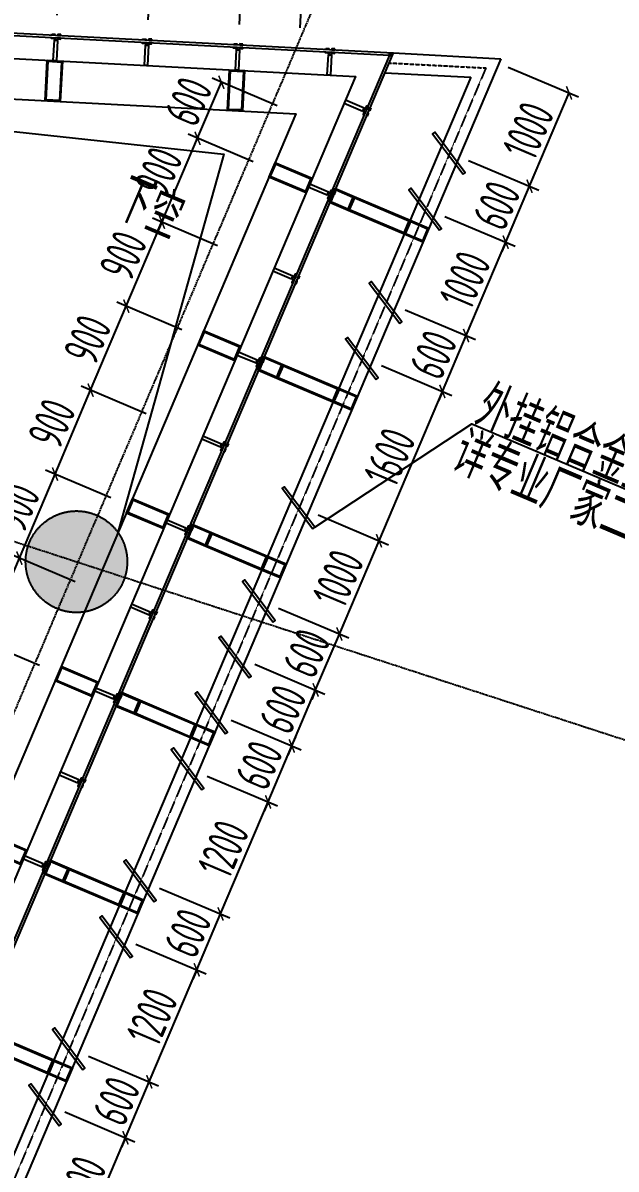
# Model space of a CAD drawing. Extents: x -3523 to 12007717, y -6694179 to 21431.
# Drawn here: x 11984090 to 11989942, y -6402571 to -6391261 of the extents above; entities that cross this region are included whole.
import ezdxf
from ezdxf.enums import TextEntityAlignment as Align
from ezdxf.xclip import XClip

# ---------------------------------------------------------------- set-up
doc = ezdxf.new("R2010")
doc.units = 0
doc.header["$LTSCALE"] = 10
doc.header["$MEASUREMENT"] = 0
doc.header["$XCLIPFRAME"] = 0
doc.linetypes.add('A3-RG-axis-100$0$CENTER', pattern=[2, 1.25, -0.25, 0.25, -0.25])
doc.linetypes.add('A3-RI-4F$0$DASH', pattern=[0.35, 0.25, -0.1])
for name, color, linetype in [('A3-RB-4F-100$0$A-DIMS-100', 1, 'Continuous'), ('A3-RG-axis-100$0$A-GRID', 1, 'A3-RG-axis-100$0$CENTER'), ('A3-RI-4F$0$$1$A-STRS-HRAL', 80, 'Continuous'), ('A3-RI-4F$0$A-DETAILS', 11, 'Continuous'), ('A3-RI-4F$0$A-FACD-ALUM', 30, 'Continuous'), ('A3-RI-4F$0$A-GLAZ', 140, 'Continuous'), ('A3-RI-4F$0$A-SYMB-VOID', 35, 'Continuous'), ('A3-RS-1F$0$A-HATH-GRAY', 8, 'Continuous'), ('A3-RS-1F$0$A-WALL', 7, 'Continuous'), ('A3-SYMB-4F-100$0$A-SYMB', 4, 'Continuous'), ('A3-SYMB-4F-100$0$A-SYMB-AREA', 4, 'Continuous'), ('A3-SYMB-4F-100$0$A-SYMB-NAME', 4, 'Continuous'), ('A3-SYMB-4F-100$0$A-SYMB-NAME-E', 4, 'Continuous')]:
    doc.layers.add(name, color=color, linetype=linetype)
doc.styles.add('A3-RB-4F-100$0$XD2008', font='xd-hzs.shx', dxfattribs={"width": 0.7, "bigfont": 'xd-hztxt.shx'})
doc.styles.add('A3-SYMB-4F-100$0$ECADI', font='hzs.shx', dxfattribs={"width": 0.7, "bigfont": 'hztxt.shx'})
doc.dimstyles.new('A3-RB-4F-100$0$XD100$0', dxfattribs={"dimscale": 100, "dimtxt": 3.5, "dimasz": 1, "dimexe": 1, "dimexo": 2, "dimgap": 0.5, "dimtad": 1, "dimdec": 0, "dimdsep": 46, "dimtxsty": 'A3-RB-4F-100$0$XD2008', "dimblk1": 'A3-RB-4F-100$0$_ARCHTICK', "dimblk2": 'A3-RB-4F-100$0$_ARCHTICK', "dimsah": 1, "dimcen": 2.5, "dimclrt": 4, "dimaunit": 1, "dimadec": 0, "dimazin": 0, "dimtfac": 1, "dimtdec": 0, "dimtix": 1, "dimtmove": 0, "dimatfit": 3, "dimfxl": 0, "dimtolj": 1, "dimtzin": 0, "dimarcsym": 0})

# ---------------------------------------------------------------- blocks, each defined once
blk = doc.blocks.new('A3-RI-4F')
at = {"layer": 'A3-RI-4F$0$A-GLAZ'}
blk.add_hatch(color=256, dxfattribs=at).paths.add_polyline_path([(11987742, -6391558), (11987706, -6391556), (11987705, -6391581), (11987728, -6391591)])
at = {"layer": 'A3-RI-4F$0$$1$A-STRS-HRAL'}
blk.add_lwpolyline([(11978237, -6391711), (11986781, -6392158), (11972568, -6425641)], dxfattribs=at)
at = {"layer": 'A3-RI-4F$0$A-DETAILS'}
for p, q in [((11984408, -6391433), (11984394, -6391418)), ((11984416, -6391434), (11984401, -6391418)), ((11984416, -6391434), (11984431, -6391419)), ((11984423, -6391434), (11984438, -6391420)), ((11985307, -6391480), (11985293, -6391465)), ((11985314, -6391481), (11985300, -6391465)), ((11985314, -6391481), (11985330, -6391467)), ((11985321, -6391481), (11985337, -6391467)), ((11986206, -6391528), (11986192, -6391512)), ((11986213, -6391528), (11986199, -6391512)), ((11986213, -6391528), (11986229, -6391514)), ((11986220, -6391528), (11986236, -6391514)), ((11987112, -6391575), (11987097, -6391559)), ((11987119, -6391575), (11987104, -6391560)), ((11987119, -6391575), (11987134, -6391561)), ((11987126, -6391576), (11987141, -6391562)), ((11987448, -6392123), (11987456, -6392143)), ((11987450, -6392117), (11987470, -6392109)), ((11987450, -6392117), (11987458, -6392136)), ((11987453, -6392110), (11987473, -6392102)), ((11987096, -6392952), (11987104, -6392971)), ((11987099, -6392945), (11987118, -6392937)), ((11987099, -6392945), (11987107, -6392965)), ((11987101, -6392939), (11987121, -6392931)), ((11986747, -6393774), (11986767, -6393766)), ((11986750, -6393767), (11986769, -6393759)), ((11986744, -6393780), (11986752, -6393800)), ((11986747, -6393774), (11986755, -6393793)), ((11986393, -6394609), (11986401, -6394628)), ((11986395, -6394602), (11986415, -6394594)), ((11986395, -6394602), (11986403, -6394622)), ((11986398, -6394596), (11986418, -6394588)), ((11986041, -6395437), (11986049, -6395457)), ((11986044, -6395431), (11986063, -6395423)), ((11986044, -6395431), (11986052, -6395450)), ((11986046, -6395424), (11986066, -6395416)), ((11985692, -6396259), (11985712, -6396251)), ((11985695, -6396253), (11985714, -6396245)), ((11985689, -6396266), (11985697, -6396285)), ((11985692, -6396259), (11985700, -6396279)), ((11985338, -6397094), (11985346, -6397114)), ((11985340, -6397087), (11985360, -6397080)), ((11985340, -6397087), (11985348, -6397107)), ((11985343, -6397081), (11985363, -6397073)), ((11984986, -6397922), (11984994, -6397942)), ((11984989, -6397916), (11985008, -6397908)), ((11984989, -6397916), (11984997, -6397936)), ((11984991, -6397909), (11985011, -6397901)), ((11984637, -6398744), (11984657, -6398736)), ((11984637, -6398744), (11984645, -6398764)), ((11984640, -6398738), (11984660, -6398730)), ((11984634, -6398751), (11984642, -6398771)), ((11984283, -6399579), (11984291, -6399599)), ((11984285, -6399573), (11984305, -6399565)), ((11984285, -6399573), (11984293, -6399593)), ((11984288, -6399566), (11984308, -6399558))]:
    blk.add_line(p, q, dxfattribs=at)
blk.add_lwpolyline([(11978189, -6391860), (11978365, -6391317), (11987372, -6391789), (11973315, -6424906)], dxfattribs=at)
for points in [[(11984374, -6391371), (11984404, -6391373), (11984403, -6391383), (11984373, -6391381)], [(11984464, -6391376), (11984434, -6391375), (11984433, -6391385), (11984463, -6391386)], [(11984372, -6391406), (11984402, -6391408), (11984401, -6391418), (11984371, -6391416)], [(11984401, -6391433), (11984430, -6391434), (11984420, -6391634), (11984390, -6391633)], [(11984462, -6391411), (11984432, -6391410), (11984431, -6391419), (11984461, -6391421)], [(11985271, -6391453), (11985301, -6391455), (11985300, -6391465), (11985270, -6391463)], [(11985272, -6391419), (11985302, -6391420), (11985302, -6391430), (11985272, -6391429)], [(11985299, -6391480), (11985329, -6391482), (11985319, -6391681), (11985289, -6391680)], [(11985361, -6391458), (11985331, -6391457), (11985330, -6391467), (11985360, -6391468)], [(11985362, -6391423), (11985332, -6391422), (11985332, -6391432), (11985362, -6391433)], [(11986169, -6391501), (11986199, -6391502), (11986199, -6391512), (11986169, -6391511)], [(11986171, -6391466), (11986201, -6391467), (11986201, -6391477), (11986171, -6391476)], [(11986259, -6391505), (11986229, -6391504), (11986229, -6391514), (11986259, -6391515)], [(11986261, -6391470), (11986231, -6391469), (11986231, -6391479), (11986261, -6391480)], [(11986198, -6391527), (11986228, -6391529), (11986218, -6391728), (11986188, -6391727)], [(11987075, -6391548), (11987105, -6391550), (11987104, -6391560), (11987074, -6391558)], [(11987077, -6391513), (11987107, -6391515), (11987106, -6391525), (11987076, -6391523)], [(11987104, -6391575), (11987134, -6391576), (11987123, -6391776), (11987093, -6391774)], [(11987165, -6391553), (11987135, -6391551), (11987134, -6391561), (11987164, -6391563)], [(11987167, -6391518), (11987137, -6391516), (11987136, -6391526), (11987166, -6391528)], [(11984330, -6391629), (11984480, -6391637), (11984459, -6392037), (11984309, -6392029)], [(11984340, -6391640), (11984469, -6391647), (11984450, -6392026), (11984320, -6392019)], [(11986128, -6391724), (11986277, -6391732), (11986257, -6392131), (11986107, -6392123)], [(11986137, -6391734), (11986267, -6391741), (11986247, -6392120), (11986117, -6392114)], [(11987444, -6392131), (11987456, -6392103), (11987272, -6392025), (11987260, -6392052)], [(11987456, -6392168), (11987467, -6392140), (11987458, -6392136), (11987447, -6392164)], [(11987491, -6392085), (11987479, -6392113), (11987470, -6392109), (11987482, -6392081)], [(11987488, -6392182), (11987500, -6392154), (11987491, -6392150), (11987479, -6392178)], [(11987523, -6392099), (11987511, -6392126), (11987502, -6392122), (11987514, -6392095)], [(11986885, -6392936), (11986944, -6392798), (11986576, -6392642), (11986517, -6392780)], [(11986880, -6392923), (11986931, -6392803), (11986581, -6392655), (11986530, -6392775)], [(11987093, -6392959), (11987105, -6392931), (11986920, -6392853), (11986909, -6392881)], [(11987104, -6392996), (11987116, -6392969), (11987107, -6392965), (11987095, -6392992)], [(11987358, -6392974), (11987299, -6393112), (11987115, -6393034), (11987174, -6392896)], [(11987139, -6392914), (11987128, -6392941), (11987118, -6392937), (11987130, -6392910)], [(11987345, -6392979), (11987294, -6393099), (11987129, -6393028), (11987179, -6392909)], [(11987171, -6392927), (11987160, -6392955), (11987151, -6392951), (11987162, -6392923)], [(11987910, -6393208), (11987852, -6393346), (11987299, -6393112), (11987358, -6392974)], [(11987136, -6393010), (11987148, -6392982), (11987139, -6392979), (11987127, -6393006)], [(11987897, -6393214), (11987847, -6393333), (11987313, -6393107), (11987363, -6392987)], [(11988095, -6393286), (11988036, -6393425), (11987852, -6393346), (11987910, -6393208)], [(11988081, -6393292), (11988031, -6393411), (11987865, -6393341), (11987916, -6393221)], [(11986741, -6393787), (11986753, -6393760), (11986569, -6393682), (11986557, -6393709)], [(11986788, -6393742), (11986776, -6393770), (11986767, -6393766), (11986778, -6393738)], [(11986820, -6393756), (11986808, -6393783), (11986799, -6393779), (11986811, -6393752)], [(11986752, -6393825), (11986764, -6393797), (11986755, -6393793), (11986743, -6393821)], [(11986785, -6393839), (11986796, -6393811), (11986787, -6393807), (11986775, -6393835)], [(11986182, -6394593), (11986241, -6394455), (11985872, -6394299), (11985814, -6394437)], [(11986177, -6394580), (11986227, -6394460), (11985878, -6394312), (11985827, -6394431)], [(11986390, -6394616), (11986401, -6394588), (11986217, -6394510), (11986205, -6394538)], [(11986655, -6394631), (11986596, -6394769), (11986412, -6394691), (11986471, -6394553)], [(11986401, -6394653), (11986413, -6394626), (11986403, -6394622), (11986392, -6394649)], [(11986436, -6394570), (11986424, -6394598), (11986415, -6394594), (11986427, -6394567)], [(11986433, -6394667), (11986445, -6394639), (11986436, -6394635), (11986424, -6394663)], [(11986642, -6394636), (11986591, -6394756), (11986425, -6394685), (11986476, -6394566)], [(11986468, -6394584), (11986456, -6394612), (11986447, -6394608), (11986459, -6394580)], [(11987207, -6394865), (11987148, -6395003), (11986596, -6394769), (11986655, -6394631)], [(11987194, -6394871), (11987143, -6394990), (11986609, -6394764), (11986660, -6394644)], [(11987391, -6394943), (11987333, -6395081), (11987148, -6395003), (11987207, -6394865)], [(11987378, -6394949), (11987327, -6395068), (11987162, -6394998), (11987212, -6394878)], [(11986038, -6395444), (11986050, -6395417), (11985865, -6395339), (11985854, -6395366)], [(11986049, -6395482), (11986061, -6395454), (11986052, -6395450), (11986040, -6395478)], [(11986084, -6395399), (11986073, -6395427), (11986063, -6395423), (11986075, -6395395)], [(11986081, -6395495), (11986093, -6395468), (11986084, -6395464), (11986072, -6395492)], [(11986117, -6395413), (11986105, -6395440), (11986096, -6395436), (11986107, -6395409)], [(11985479, -6396250), (11985537, -6396112), (11985169, -6395956), (11985110, -6396094)], [(11985473, -6396237), (11985524, -6396117), (11985174, -6395969), (11985124, -6396088)], [(11985686, -6396273), (11985698, -6396245), (11985514, -6396167), (11985502, -6396195)], [(11985951, -6396288), (11985893, -6396426), (11985709, -6396348), (11985767, -6396210)], [(11985733, -6396227), (11985721, -6396255), (11985712, -6396251), (11985723, -6396223)], [(11985938, -6396293), (11985888, -6396413), (11985722, -6396342), (11985773, -6396223)], [(11985765, -6396241), (11985753, -6396269), (11985744, -6396265), (11985756, -6396237)], [(11985697, -6396310), (11985709, -6396283), (11985700, -6396279), (11985688, -6396306)], [(11985730, -6396324), (11985741, -6396296), (11985732, -6396292), (11985720, -6396320)], [(11986504, -6396522), (11986445, -6396660), (11985893, -6396426), (11985951, -6396288)], [(11986491, -6396527), (11986440, -6396647), (11985906, -6396420), (11985957, -6396301)], [(11986688, -6396600), (11986629, -6396738), (11986445, -6396660), (11986504, -6396522)], [(11986675, -6396606), (11986624, -6396725), (11986458, -6396655), (11986509, -6396535)], [(11985335, -6397101), (11985346, -6397074), (11985162, -6396996), (11985150, -6397023)], [(11985346, -6397139), (11985358, -6397111), (11985348, -6397107), (11985337, -6397135)], [(11985381, -6397056), (11985369, -6397083), (11985360, -6397080), (11985372, -6397052)], [(11985378, -6397152), (11985390, -6397125), (11985381, -6397121), (11985369, -6397148)], [(11985413, -6397070), (11985401, -6397097), (11985392, -6397093), (11985404, -6397066)], [(11984775, -6397907), (11984834, -6397769), (11984466, -6397612), (11984407, -6397751)], [(11984770, -6397894), (11984821, -6397774), (11984471, -6397626), (11984420, -6397745)], [(11984983, -6397930), (11984995, -6397902), (11984810, -6397824), (11984799, -6397852)], [(11984994, -6397967), (11985006, -6397940), (11984997, -6397936), (11984985, -6397963)], [(11985248, -6397945), (11985190, -6398083), (11985005, -6398005), (11985064, -6397866)], [(11985029, -6397884), (11985018, -6397912), (11985008, -6397908), (11985020, -6397880)], [(11985026, -6397981), (11985038, -6397953), (11985029, -6397949), (11985017, -6397977)], [(11985235, -6397950), (11985184, -6398070), (11985019, -6397999), (11985069, -6397880)], [(11985062, -6397898), (11985050, -6397926), (11985041, -6397922), (11985052, -6397894)], [(11985800, -6398179), (11985742, -6398317), (11985190, -6398083), (11985248, -6397945)], [(11985787, -6398184), (11985737, -6398304), (11985203, -6398077), (11985253, -6397958)], [(11985985, -6398257), (11985926, -6398395), (11985742, -6398317), (11985800, -6398179)], [(11985971, -6398262), (11985921, -6398382), (11985755, -6398312), (11985806, -6398192)], [(11984631, -6398758), (11984643, -6398731), (11984459, -6398652), (11984447, -6398680)], [(11984678, -6398713), (11984666, -6398740), (11984657, -6398736), (11984668, -6398709)], [(11984710, -6398726), (11984698, -6398754), (11984689, -6398750), (11984701, -6398723)], [(11984643, -6398796), (11984654, -6398768), (11984645, -6398764), (11984633, -6398792)], [(11984675, -6398809), (11984686, -6398782), (11984677, -6398778), (11984666, -6398805)], [(11984072, -6399564), (11984131, -6399426), (11983762, -6399269), (11983704, -6399407)], [(11984067, -6399551), (11984118, -6399431), (11983768, -6399282), (11983717, -6399402)], [(11984280, -6399587), (11984291, -6399559), (11984107, -6399481), (11984095, -6399509)], [(11984545, -6399601), (11984486, -6399740), (11984302, -6399661), (11984361, -6399523)], [(11984326, -6399541), (11984314, -6399569), (11984305, -6399565), (11984317, -6399537)], [(11984532, -6399607), (11984481, -6399726), (11984315, -6399656), (11984366, -6399536)], [(11984291, -6399624), (11984303, -6399596), (11984293, -6399593), (11984282, -6399620)], [(11984323, -6399638), (11984335, -6399610), (11984326, -6399606), (11984314, -6399634)], [(11984358, -6399555), (11984347, -6399582), (11984337, -6399579), (11984349, -6399551)], [(11985097, -6399836), (11985039, -6399974), (11984486, -6399740), (11984545, -6399601)], [(11985084, -6399841), (11985033, -6399961), (11984499, -6399734), (11984550, -6399615)], [(11985281, -6399914), (11985223, -6400052), (11985039, -6399974), (11985097, -6399836)], [(11985268, -6399919), (11985217, -6400039), (11985052, -6399969), (11985102, -6399849)], [(11984394, -6401493), (11984335, -6401631), (11983783, -6401396), (11983842, -6401258)], [(11984381, -6401498), (11984330, -6401618), (11983796, -6401391), (11983847, -6401272)], [(11984578, -6401571), (11984519, -6401709), (11984335, -6401631), (11984394, -6401493)], [(11984565, -6401576), (11984514, -6401696), (11984348, -6401626), (11984399, -6401506)]]:
    blk.add_lwpolyline(points, close=True, dxfattribs=at)
at = {"layer": 'A3-RI-4F$0$A-FACD-ALUM'}
for points in [[(11988433, -6392754), (11988453, -6392739), (11988152, -6392340), (11988132, -6392355)], [(11988199, -6393307), (11988219, -6393292), (11987918, -6392892), (11987898, -6392907)], [(11987808, -6394227), (11987828, -6394212), (11987527, -6393813), (11987507, -6393828)], [(11987574, -6394780), (11987594, -6394764), (11987293, -6394365), (11987273, -6394380)], [(11986949, -6396252), (11986969, -6396237), (11986668, -6395838), (11986648, -6395853)], [(11986558, -6397173), (11986578, -6397158), (11986277, -6396758), (11986257, -6396773)], [(11986323, -6397725), (11986343, -6397710), (11986042, -6397311), (11986022, -6397326)], [(11986089, -6398277), (11986109, -6398262), (11985808, -6397863), (11985788, -6397878)], [(11985855, -6398830), (11985874, -6398815), (11985574, -6398415), (11985554, -6398430)], [(11985386, -6399934), (11985406, -6399919), (11985105, -6399520), (11985085, -6399535)], [(11985151, -6400487), (11985171, -6400472), (11984870, -6400072), (11984850, -6400087)], [(11984682, -6401591), (11984702, -6401576), (11984401, -6401177), (11984381, -6401192)], [(11984448, -6402144), (11984468, -6402128), (11984167, -6401729), (11984147, -6401744)]]:
    blk.add_lwpolyline(points, close=True, dxfattribs=at)
at = {"layer": 'A3-RI-4F$0$A-GLAZ'}
for p, q in [((11988805, -6391614), (11974465, -6425395)), ((11987705, -6391581), (11987706, -6391556)), ((11987705, -6391581), (11987728, -6391591)), ((11987742, -6391558), (11988805, -6391614)), ((11988509, -6391798), (11974281, -6425317)), ((11987659, -6391754), (11988509, -6391798))]:
    blk.add_line(p, q, dxfattribs=at)
for points in [[(11977975, -6391791), (11978205, -6391083), (11987705, -6391581), (11973522, -6424994)], [(11977951, -6391783), (11978187, -6391057), (11987742, -6391558), (11973545, -6425004)]]:
    blk.add_lwpolyline(points, dxfattribs=at)
at = {"layer": 'A3-RI-4F$0$A-GLAZ', "linetype": 'A3-RI-4F$0$DASH'}
blk.add_lwpolyline([(11987700, -6391656), (11988657, -6391706), (11974373, -6425356)], dxfattribs=at)
at = {"layer": 'A3-RI-4F$0$A-SYMB-VOID'}
blk.add_lwpolyline([(11978237, -6391711), (11986073, -6392555), (11985027, -6396290)], dxfattribs=at)
blk = doc.blocks.new('A3-RG-axis-100')
at = {"layer": 'A3-RG-axis-100$0$A-GRID'}
for p, q in [((11908702.6, -6371911.2), (12006585.7, -6403715.4)), ((11987492, -6389843.2), (11971114.4, -6428426.5))]:
    blk.add_line(p, q, dxfattribs=at)
blk = doc.blocks.new('A3-SYMB-4F-100$0$ECADI-TAG-ROOM')
at = {"layer": 'A3-SYMB-4F-100$0$A-SYMB-AREA', "style": 'A3-SYMB-4F-100$0$ECADI', "width": 0.7}
blk.add_attdef('340M2', text='', height=2.5, dxfattribs=at).set_placement((7.17, -1.75), align=Align.MIDDLE_LEFT)
at = {"layer": 'A3-SYMB-4F-100$0$A-SYMB-NAME', "style": 'A3-SYMB-4F-100$0$ECADI', "width": 0.7}
blk.add_attdef('CHINESENAME', (-5.13, 0.09), '', height=4.5, dxfattribs=at)
at = {"layer": 'A3-SYMB-4F-100$0$A-SYMB-NAME-E', "style": 'A3-SYMB-4F-100$0$ECADI', "width": 0.7}
for tag, p in [('ENGLISHHIGH', (-5.13, 8.04)), ('ENGLISHLOW', (-5.13, 4.84))]:
    blk.add_attdef(tag, p, '', height=2.5, dxfattribs=at)
blk = doc.blocks.new('A3-SYMB-4F-100')
at = {"layer": 'A3-SYMB-4F-100$0$A-SYMB'}
blk.add_lwpolyline([(11986969, -6396237), (11988520, -6395218), (11991705, -6396570)], dxfattribs=at)
ref = blk.add_blockref('A3-SYMB-4F-100$0$ECADI-TAG-ROOM', (11985437, -6393383), dxfattribs=dict(at, xscale=99.99999999989046, yscale=100.0000000001164, rotation=337))
ref.add_attrib('CHINESENAME', '下空', (11984968, -6393175), dxfattribs={"height": 450, "rotation": 337, "style": 'A3-SYMB-4F-100$0$ECADI', "width": 0.7})
ref = blk.add_blockref('A3-SYMB-4F-100$0$ECADI-TAG-ROOM', (11989718, -6395609), dxfattribs=dict(at, xscale=-99.99999999989045, yscale=100.0000000001164, rotation=337.0000000000113))
ref.add_attrib('CHINESENAME', '外挂铝合金竖向遮阳百叶', (11988520, -6395218), dxfattribs={"height": 450, "rotation": 337, "style": 'A3-SYMB-4F-100$0$ECADI', "width": 0.7})
ref = blk.add_blockref('A3-SYMB-4F-100$0$ECADI-TAG-ROOM', (11989488, -6396063), dxfattribs=dict(at, xscale=-99.99999999989045, yscale=100.0000000001164, rotation=337.0000000000113))
ref.add_attrib('CHINESENAME', '详专业厂家二次设计图纸', (11988289, -6395672), dxfattribs={"height": 450, "rotation": 337, "style": 'A3-SYMB-4F-100$0$ECADI', "width": 0.7})
blk = doc.blocks.new('A3-RB-4F-100$0$_ARCHTICK')
at = {"color": 0, "linetype": 'ByBlock', "const_width": 0.15}
blk.add_lwpolyline([(-0.5, -0.5), (0.5, 0.5)], dxfattribs=at)
blk = doc.blocks.new('*D2763')
at = {"layer": 'A3-RB-4F-100$0$A-DIMS-100', "color": 0, "lineweight": -2}
for p, q in [((11983530, -6391137), (11983570, -6390365)), ((11983565, -6390465), (11984464, -6390512)), ((11984429, -6391184), (11984469, -6390413))]:
    blk.add_line(p, q, dxfattribs=at)
at = {"layer": 'Defpoints', "color": 0}
for p in [(11984464, -6390512), (11983519, -6391337), (11984418, -6391384)]:
    blk.add_point(p, dxfattribs=at)
at = {"layer": 'A3-RB-4F-100$0$A-DIMS-100', "color": 0, "lineweight": -2, "xscale": 100, "yscale": 100, "zscale": 100}
for p, rotation in [((11983565, -6390465), 176.9999999997358), ((11984464, -6390512), 356.9999999997358)]:
    blk.add_blockref('A3-RB-4F-100$0$_ARCHTICK', p, dxfattribs=dict(at, rotation=rotation))
at = {"layer": 'A3-RB-4F-100$0$A-DIMS-100', "color": 4, "insert": (11984026, -6390264), "char_height": 350, "attachment_point": 5, "rotation": 357, "style": 'A3-RB-4F-100$0$XD2008'}
blk.add_mtext('\\A1;900', dxfattribs=at)
blk = doc.blocks.new('*D2764')
at = {"layer": 'A3-RB-4F-100$0$A-DIMS-100', "color": 0, "lineweight": -2}
for p, q in [((11984429, -6391184), (11984469, -6390413)), ((11985327, -6391231), (11985368, -6390460)), ((11984464, -6390512), (11985363, -6390560))]:
    blk.add_line(p, q, dxfattribs=at)
at = {"layer": 'Defpoints', "color": 0}
for p in [(11985363, -6390560), (11984418, -6391384), (11985317, -6391431)]:
    blk.add_point(p, dxfattribs=at)
at = {"layer": 'A3-RB-4F-100$0$A-DIMS-100', "color": 0, "lineweight": -2, "xscale": 100, "yscale": 100, "zscale": 100}
for p, rotation in [((11984464, -6390512), 176.999999999742), ((11985363, -6390560), 356.999999999742)]:
    blk.add_blockref('A3-RB-4F-100$0$_ARCHTICK', p, dxfattribs=dict(at, rotation=rotation))
at = {"layer": 'A3-RB-4F-100$0$A-DIMS-100', "color": 4, "insert": (11984925, -6390311), "char_height": 350, "attachment_point": 5, "rotation": 357, "style": 'A3-RB-4F-100$0$XD2008'}
blk.add_mtext('\\A1;900', dxfattribs=at)
blk = doc.blocks.new('*D2765')
at = {"layer": 'A3-RB-4F-100$0$A-DIMS-100', "color": 0, "lineweight": -2}
for p, q in [((11985327, -6391231), (11985368, -6390460)), ((11985363, -6390560), (11986261, -6390607)), ((11986226, -6391278), (11986267, -6390507))]:
    blk.add_line(p, q, dxfattribs=at)
at = {"layer": 'Defpoints', "color": 0}
for p in [(11986261, -6390607), (11985317, -6391431), (11986216, -6391478)]:
    blk.add_point(p, dxfattribs=at)
at = {"layer": 'A3-RB-4F-100$0$A-DIMS-100', "color": 0, "lineweight": -2, "xscale": 100, "yscale": 100, "zscale": 100}
for p, rotation in [((11985363, -6390560), 176.9999999997234), ((11986261, -6390607), 356.9999999997235)]:
    blk.add_blockref('A3-RB-4F-100$0$_ARCHTICK', p, dxfattribs=dict(at, rotation=rotation))
at = {"layer": 'A3-RB-4F-100$0$A-DIMS-100', "color": 4, "insert": (11985824, -6390358), "char_height": 350, "attachment_point": 5, "rotation": 357, "style": 'A3-RB-4F-100$0$XD2008'}
blk.add_mtext('\\A1;900', dxfattribs=at)
blk = doc.blocks.new('*D2766')
at = {"layer": 'A3-RB-4F-100$0$A-DIMS-100', "color": 0, "lineweight": -2}
for p, q in [((11986226, -6391278), (11986267, -6390507)), ((11986825, -6391310), (11986866, -6390538)), ((11986261, -6390607), (11986860, -6390638))]:
    blk.add_line(p, q, dxfattribs=at)
at = {"layer": 'Defpoints', "color": 0}
for p in [(11986860, -6390638), (11986216, -6391478), (11986815, -6391509)]:
    blk.add_point(p, dxfattribs=at)
at = {"layer": 'A3-RB-4F-100$0$A-DIMS-100', "color": 0, "lineweight": -2, "xscale": 100, "yscale": 100, "zscale": 100}
for p, rotation in [((11986261, -6390607), 176.9999999997344), ((11986860, -6390638), 356.9999999997344)]:
    blk.add_blockref('A3-RB-4F-100$0$_ARCHTICK', p, dxfattribs=dict(at, rotation=rotation))
at = {"layer": 'A3-RB-4F-100$0$A-DIMS-100', "color": 4, "insert": (11986573, -6390398), "char_height": 350, "attachment_point": 5, "rotation": 357, "style": 'A3-RB-4F-100$0$XD2008'}
blk.add_mtext('\\A1;600', dxfattribs=at)
blk = doc.blocks.new('*D2767')
at = {"layer": 'A3-RB-4F-100$0$A-DIMS-100', "color": 0, "lineweight": -2}
for p, q in [((11985813, -6392400), (11986048, -6391847)), ((11986597, -6392080), (11985956, -6391808)), ((11986362, -6392633), (11985721, -6392360))]:
    blk.add_line(p, q, dxfattribs=at)
at = {"layer": 'Defpoints', "color": 0}
for p in [(11986048, -6391847), (11986781, -6392158), (11986546, -6392711)]:
    blk.add_point(p, dxfattribs=at)
at = {"layer": 'A3-RB-4F-100$0$A-DIMS-100', "color": 0, "lineweight": -2, "xscale": 100, "yscale": 100, "zscale": 100}
for p, rotation in [((11986048, -6391847), 67.00000002033772), ((11985813, -6392400), 247.0000000203378)]:
    blk.add_blockref('A3-RB-4F-100$0$_ARCHTICK', p, dxfattribs=dict(at, rotation=rotation))
at = {"layer": 'A3-RB-4F-100$0$A-DIMS-100', "color": 4, "insert": (11985723, -6392035), "char_height": 350, "attachment_point": 5, "rotation": 67, "style": 'A3-RB-4F-100$0$XD2008'}
blk.add_mtext('\\A1;600', dxfattribs=at)
blk = doc.blocks.new('*D2768')
at = {"layer": 'A3-RB-4F-100$0$A-DIMS-100', "color": 0, "lineweight": -2}
for p, q in [((11985462, -6393228), (11985813, -6392400)), ((11986362, -6392633), (11985721, -6392360)), ((11986011, -6393461), (11985369, -6393189))]:
    blk.add_line(p, q, dxfattribs=at)
at = {"layer": 'Defpoints', "color": 0}
for p in [(11985813, -6392400), (11986546, -6392711), (11986195, -6393539)]:
    blk.add_point(p, dxfattribs=at)
at = {"layer": 'A3-RB-4F-100$0$A-DIMS-100', "color": 0, "lineweight": -2, "xscale": 100, "yscale": 100, "zscale": 100}
for p, rotation in [((11985813, -6392400), 67.00000002038624), ((11985462, -6393228), 247.0000000203862)]:
    blk.add_blockref('A3-RB-4F-100$0$_ARCHTICK', p, dxfattribs=dict(at, rotation=rotation))
at = {"layer": 'A3-RB-4F-100$0$A-DIMS-100', "color": 4, "insert": (11985430, -6392726), "char_height": 350, "attachment_point": 5, "rotation": 67, "style": 'A3-RB-4F-100$0$XD2008'}
blk.add_mtext('\\A1;900', dxfattribs=at)
blk = doc.blocks.new('*D2769')
at = {"layer": 'A3-RB-4F-100$0$A-DIMS-100', "color": 0, "lineweight": -2}
for p, q in [((11986011, -6393461), (11985369, -6393189)), ((11985110, -6394056), (11985462, -6393228)), ((11985659, -6394290), (11985018, -6394017))]:
    blk.add_line(p, q, dxfattribs=at)
at = {"layer": 'Defpoints', "color": 0}
for p in [(11985462, -6393228), (11986195, -6393539), (11985843, -6394368)]:
    blk.add_point(p, dxfattribs=at)
at = {"layer": 'A3-RB-4F-100$0$A-DIMS-100', "color": 0, "lineweight": -2, "xscale": 100, "yscale": 100, "zscale": 100}
for p, rotation in [((11985462, -6393228), 67.00000002024724), ((11985110, -6394056), 247.0000000202473)]:
    blk.add_blockref('A3-RB-4F-100$0$_ARCHTICK', p, dxfattribs=dict(at, rotation=rotation))
at = {"layer": 'A3-RB-4F-100$0$A-DIMS-100', "color": 4, "insert": (11985079, -6393554), "char_height": 350, "attachment_point": 5, "rotation": 67, "style": 'A3-RB-4F-100$0$XD2008'}
blk.add_mtext('\\A1;900', dxfattribs=at)
blk = doc.blocks.new('*D2770')
at = {"layer": 'A3-RB-4F-100$0$A-DIMS-100', "color": 0, "lineweight": -2}
for p, q in [((11984758, -6394885), (11985110, -6394056)), ((11985659, -6394290), (11985018, -6394017)), ((11985307, -6395118), (11984666, -6394846))]:
    blk.add_line(p, q, dxfattribs=at)
at = {"layer": 'Defpoints', "color": 0}
for p in [(11985110, -6394056), (11985843, -6394368), (11985491, -6395196)]:
    blk.add_point(p, dxfattribs=at)
at = {"layer": 'A3-RB-4F-100$0$A-DIMS-100', "color": 0, "lineweight": -2, "xscale": 100, "yscale": 100, "zscale": 100}
for p, rotation in [((11985110, -6394056), 67.00000002036309), ((11984758, -6394885), 247.0000000203631)]:
    blk.add_blockref('A3-RB-4F-100$0$_ARCHTICK', p, dxfattribs=dict(at, rotation=rotation))
at = {"layer": 'A3-RB-4F-100$0$A-DIMS-100', "color": 4, "insert": (11984727, -6394383), "char_height": 350, "attachment_point": 5, "rotation": 67, "style": 'A3-RB-4F-100$0$XD2008'}
blk.add_mtext('\\A1;900', dxfattribs=at)
blk = doc.blocks.new('*D2771')
at = {"layer": 'A3-RB-4F-100$0$A-DIMS-100', "color": 0, "lineweight": -2}
for p, q in [((11984407, -6395713), (11984758, -6394885)), ((11985307, -6395118), (11984666, -6394846)), ((11984956, -6395946), (11984314, -6395674))]:
    blk.add_line(p, q, dxfattribs=at)
at = {"layer": 'Defpoints', "color": 0}
for p in [(11984758, -6394885), (11985491, -6395196), (11985140, -6396025)]:
    blk.add_point(p, dxfattribs=at)
at = {"layer": 'A3-RB-4F-100$0$A-DIMS-100', "color": 0, "lineweight": -2, "xscale": 100, "yscale": 100, "zscale": 100}
for p, rotation in [((11984758, -6394885), 67.00000002031676), ((11984407, -6395713), 247.0000000203168)]:
    blk.add_blockref('A3-RB-4F-100$0$_ARCHTICK', p, dxfattribs=dict(at, rotation=rotation))
at = {"layer": 'A3-RB-4F-100$0$A-DIMS-100', "color": 4, "insert": (11984375, -6395211), "char_height": 350, "attachment_point": 5, "rotation": 67, "style": 'A3-RB-4F-100$0$XD2008'}
blk.add_mtext('\\A1;900', dxfattribs=at)
blk = doc.blocks.new('*D2772')
at = {"layer": 'A3-RB-4F-100$0$A-DIMS-100', "color": 0, "lineweight": -2}
for p, q in [((11984956, -6395946), (11984314, -6395674)), ((11984055, -6396542), (11984407, -6395713)), ((11984604, -6396775), (11983963, -6396503))]:
    blk.add_line(p, q, dxfattribs=at)
at = {"layer": 'Defpoints', "color": 0}
for p in [(11984407, -6395713), (11985140, -6396025), (11984788, -6396853)]:
    blk.add_point(p, dxfattribs=at)
at = {"layer": 'A3-RB-4F-100$0$A-DIMS-100', "color": 0, "lineweight": -2, "xscale": 100, "yscale": 100, "zscale": 100}
for p, rotation in [((11984407, -6395713), 67.00000002038624), ((11984055, -6396542), 247.0000000203862)]:
    blk.add_blockref('A3-RB-4F-100$0$_ARCHTICK', p, dxfattribs=dict(at, rotation=rotation))
at = {"layer": 'A3-RB-4F-100$0$A-DIMS-100', "color": 4, "insert": (11984024, -6396040), "char_height": 350, "attachment_point": 5, "rotation": 67, "style": 'A3-RB-4F-100$0$XD2008'}
blk.add_mtext('\\A1;900', dxfattribs=at)
blk = doc.blocks.new('*D2773')
at = {"layer": 'A3-RB-4F-100$0$A-DIMS-100', "color": 0, "lineweight": -2}
for p, q in [((11983703, -6397370), (11984055, -6396542)), ((11984604, -6396775), (11983963, -6396503)), ((11984252, -6397603), (11983611, -6397331))]:
    blk.add_line(p, q, dxfattribs=at)
at = {"layer": 'Defpoints', "color": 0}
for p in [(11984055, -6396542), (11984788, -6396853), (11984436, -6397682)]:
    blk.add_point(p, dxfattribs=at)
at = {"layer": 'A3-RB-4F-100$0$A-DIMS-100', "color": 0, "lineweight": -2, "xscale": 100, "yscale": 100, "zscale": 100}
for p, rotation in [((11984055, -6396542), 67.00000002033991), ((11983703, -6397370), 247.0000000203399)]:
    blk.add_blockref('A3-RB-4F-100$0$_ARCHTICK', p, dxfattribs=dict(at, rotation=rotation))
at = {"layer": 'A3-RB-4F-100$0$A-DIMS-100', "color": 4, "insert": (11983672, -6396868), "char_height": 350, "attachment_point": 5, "rotation": 67, "style": 'A3-RB-4F-100$0$XD2008'}
blk.add_mtext('\\A1;900', dxfattribs=at)
blk = doc.blocks.new('*D2774')
at = {"layer": 'A3-RB-4F-100$0$A-DIMS-100', "color": 0, "lineweight": -2}
for p, q in [((11983352, -6398199), (11983703, -6397370)), ((11984252, -6397603), (11983611, -6397331)), ((11983901, -6398432), (11983260, -6398160))]:
    blk.add_line(p, q, dxfattribs=at)
at = {"layer": 'Defpoints', "color": 0}
for p in [(11983703, -6397370), (11984436, -6397682), (11984085, -6398510)]:
    blk.add_point(p, dxfattribs=at)
at = {"layer": 'A3-RB-4F-100$0$A-DIMS-100', "color": 0, "lineweight": -2, "xscale": 100, "yscale": 100, "zscale": 100}
for p, rotation in [((11983703, -6397370), 67.00000002033991), ((11983352, -6398199), 247.0000000203399)]:
    blk.add_blockref('A3-RB-4F-100$0$_ARCHTICK', p, dxfattribs=dict(at, rotation=rotation))
at = {"layer": 'A3-RB-4F-100$0$A-DIMS-100', "color": 4, "insert": (11983320, -6397697), "char_height": 350, "attachment_point": 5, "rotation": 67, "style": 'A3-RB-4F-100$0$XD2008'}
blk.add_mtext('\\A1;900', dxfattribs=at)
blk = doc.blocks.new('*D2405')
at = {"layer": 'A3-RB-4F-100$0$A-DIMS-100', "color": 0, "lineweight": -2}
for p, q in [((11988878, -6391697), (11989570, -6391991)), ((11989088, -6392873), (11989478, -6391952)), ((11988487, -6392618), (11989180, -6392912))]:
    blk.add_line(p, q, dxfattribs=at)
at = {"layer": 'Defpoints', "color": 0}
for p in [(11988694, -6391619), (11989478, -6391952), (11988303, -6392540)]:
    blk.add_point(p, dxfattribs=at)
at = {"layer": 'A3-RB-4F-100$0$A-DIMS-100', "color": 0, "lineweight": -2, "xscale": 100, "yscale": 100, "zscale": 100}
for p, rotation in [((11989478, -6391952), 66.99999999984553), ((11989088, -6392873), 246.9999999998455)]:
    blk.add_blockref('A3-RB-4F-100$0$_ARCHTICK', p, dxfattribs=dict(at, rotation=rotation))
at = {"layer": 'A3-RB-4F-100$0$A-DIMS-100', "color": 4, "insert": (11989076, -6392325), "char_height": 350, "attachment_point": 5, "rotation": 67, "style": 'A3-RB-4F-100$0$XD2008'}
blk.add_mtext('\\A1;1000', dxfattribs=at)
blk = doc.blocks.new('*D2406')
at = {"layer": 'A3-RB-4F-100$0$A-DIMS-100', "color": 0, "lineweight": -2}
for p, q in [((11988487, -6392618), (11989180, -6392912)), ((11989088, -6392873), (11989127, -6392781)), ((11988853, -6393425), (11989088, -6392873)), ((11988253, -6393170), (11988945, -6393464)), ((11988853, -6393425), (11988814, -6393517))]:
    blk.add_line(p, q, dxfattribs=at)
at = {"layer": 'Defpoints', "color": 0}
for p in [(11988303, -6392540), (11989088, -6392873), (11988068, -6393092)]:
    blk.add_point(p, dxfattribs=at)
at = {"layer": 'A3-RB-4F-100$0$A-DIMS-100', "color": 0, "lineweight": -2, "xscale": 100, "yscale": 100, "zscale": 100}
for p, rotation in [((11989088, -6392873), 246.9999999999309), ((11988853, -6393425), 66.99999999993094)]:
    blk.add_blockref('A3-RB-4F-100$0$_ARCHTICK', p, dxfattribs=dict(at, rotation=rotation))
at = {"layer": 'A3-RB-4F-100$0$A-DIMS-100', "color": 4, "insert": (11988763, -6393061), "char_height": 350, "attachment_point": 5, "rotation": 67, "style": 'A3-RB-4F-100$0$XD2008'}
blk.add_mtext('\\A1;600', dxfattribs=at)
blk = doc.blocks.new('*D2407')
at = {"layer": 'A3-RB-4F-100$0$A-DIMS-100', "color": 0, "lineweight": -2}
for p, q in [((11988253, -6393170), (11988945, -6393464)), ((11988462, -6394346), (11988853, -6393425)), ((11987862, -6394091), (11988554, -6394385))]:
    blk.add_line(p, q, dxfattribs=at)
at = {"layer": 'Defpoints', "color": 0}
for p in [(11988068, -6393092), (11988853, -6393425), (11987678, -6394012)]:
    blk.add_point(p, dxfattribs=at)
at = {"layer": 'A3-RB-4F-100$0$A-DIMS-100', "color": 0, "lineweight": -2, "xscale": 100, "yscale": 100, "zscale": 100}
for p, rotation in [((11988853, -6393425), 66.99999999987166), ((11988462, -6394346), 246.9999999998717)]:
    blk.add_blockref('A3-RB-4F-100$0$_ARCHTICK', p, dxfattribs=dict(at, rotation=rotation))
at = {"layer": 'A3-RB-4F-100$0$A-DIMS-100', "color": 4, "insert": (11988451, -6393797), "char_height": 350, "attachment_point": 5, "rotation": 67, "style": 'A3-RB-4F-100$0$XD2008'}
blk.add_mtext('\\A1;1000', dxfattribs=at)
blk = doc.blocks.new('*D2408')
at = {"layer": 'A3-RB-4F-100$0$A-DIMS-100', "color": 0, "lineweight": -2}
for p, q in [((11987862, -6394091), (11988554, -6394385)), ((11988462, -6394346), (11988501, -6394254)), ((11988228, -6394898), (11988462, -6394346)), ((11987627, -6394643), (11988320, -6394937)), ((11988228, -6394898), (11988189, -6394990))]:
    blk.add_line(p, q, dxfattribs=at)
at = {"layer": 'Defpoints', "color": 0}
for p in [(11987678, -6394012), (11988462, -6394346), (11987443, -6394565)]:
    blk.add_point(p, dxfattribs=at)
at = {"layer": 'A3-RB-4F-100$0$A-DIMS-100', "color": 0, "lineweight": -2, "xscale": 100, "yscale": 100, "zscale": 100}
for p, rotation in [((11988462, -6394346), 246.999999999786), ((11988228, -6394898), 66.99999999978603)]:
    blk.add_blockref('A3-RB-4F-100$0$_ARCHTICK', p, dxfattribs=dict(at, rotation=rotation))
at = {"layer": 'A3-RB-4F-100$0$A-DIMS-100', "color": 4, "insert": (11988138, -6394534), "char_height": 350, "attachment_point": 5, "rotation": 67, "style": 'A3-RB-4F-100$0$XD2008'}
blk.add_mtext('\\A1;600', dxfattribs=at)
blk = doc.blocks.new('*D2409')
at = {"layer": 'A3-RB-4F-100$0$A-DIMS-100', "color": 0, "lineweight": -2}
for p, q in [((11987627, -6394643), (11988320, -6394937)), ((11987603, -6396371), (11988228, -6394898)), ((11987002, -6396116), (11987695, -6396410))]:
    blk.add_line(p, q, dxfattribs=at)
at = {"layer": 'Defpoints', "color": 0}
for p in [(11987443, -6394565), (11988228, -6394898), (11986818, -6396038)]:
    blk.add_point(p, dxfattribs=at)
at = {"layer": 'A3-RB-4F-100$0$A-DIMS-100', "color": 0, "lineweight": -2, "xscale": 100, "yscale": 100, "zscale": 100}
for p, rotation in [((11988228, -6394898), 66.99999999989504), ((11987603, -6396371), 246.9999999998951)]:
    blk.add_blockref('A3-RB-4F-100$0$_ARCHTICK', p, dxfattribs=dict(at, rotation=rotation))
at = {"layer": 'A3-RB-4F-100$0$A-DIMS-100', "color": 4, "insert": (11987708, -6395546), "char_height": 350, "attachment_point": 5, "rotation": 67, "style": 'A3-RB-4F-100$0$XD2008'}
blk.add_mtext('\\A1;1600', dxfattribs=at)
blk = doc.blocks.new('*D2410')
at = {"layer": 'A3-RB-4F-100$0$A-DIMS-100', "color": 0, "lineweight": -2}
for p, q in [((11987002, -6396116), (11987695, -6396410)), ((11987212, -6397291), (11987603, -6396371)), ((11986611, -6397036), (11987304, -6397330))]:
    blk.add_line(p, q, dxfattribs=at)
at = {"layer": 'Defpoints', "color": 0}
for p in [(11986818, -6396038), (11987603, -6396371), (11986427, -6396958)]:
    blk.add_point(p, dxfattribs=at)
at = {"layer": 'A3-RB-4F-100$0$A-DIMS-100', "color": 0, "lineweight": -2, "xscale": 100, "yscale": 100, "zscale": 100}
for p, rotation in [((11987603, -6396371), 66.99999999986451), ((11987212, -6397291), 246.9999999998645)]:
    blk.add_blockref('A3-RB-4F-100$0$_ARCHTICK', p, dxfattribs=dict(at, rotation=rotation))
at = {"layer": 'A3-RB-4F-100$0$A-DIMS-100', "color": 4, "insert": (11987200, -6396743), "char_height": 350, "attachment_point": 5, "rotation": 67, "style": 'A3-RB-4F-100$0$XD2008'}
blk.add_mtext('\\A1;1000', dxfattribs=at)
blk = doc.blocks.new('*D2411')
at = {"layer": 'A3-RB-4F-100$0$A-DIMS-100', "color": 0, "lineweight": -2}
for p, q in [((11986611, -6397036), (11987304, -6397330)), ((11987212, -6397291), (11987251, -6397199)), ((11986978, -6397843), (11987212, -6397291)), ((11986377, -6397589), (11987070, -6397883)), ((11986978, -6397843), (11986939, -6397936))]:
    blk.add_line(p, q, dxfattribs=at)
at = {"layer": 'Defpoints', "color": 0}
for p in [(11986427, -6396958), (11987212, -6397291), (11986193, -6397510)]:
    blk.add_point(p, dxfattribs=at)
at = {"layer": 'A3-RB-4F-100$0$A-DIMS-100', "color": 0, "lineweight": -2, "xscale": 100, "yscale": 100, "zscale": 100}
for p, rotation in [((11987212, -6397291), 246.9999999998903), ((11986978, -6397843), 66.99999999989025)]:
    blk.add_blockref('A3-RB-4F-100$0$_ARCHTICK', p, dxfattribs=dict(at, rotation=rotation))
at = {"layer": 'A3-RB-4F-100$0$A-DIMS-100', "color": 4, "insert": (11986888, -6397479), "char_height": 350, "attachment_point": 5, "rotation": 67, "style": 'A3-RB-4F-100$0$XD2008'}
blk.add_mtext('\\A1;600', dxfattribs=at)
blk = doc.blocks.new('*D2412')
at = {"layer": 'A3-RB-4F-100$0$A-DIMS-100', "color": 0, "lineweight": -2}
for p, q in [((11986377, -6397589), (11987070, -6397883)), ((11986978, -6397843), (11987017, -6397751)), ((11986743, -6398396), (11986978, -6397843)), ((11986143, -6398141), (11986835, -6398435)), ((11986743, -6398396), (11986704, -6398488))]:
    blk.add_line(p, q, dxfattribs=at)
at = {"layer": 'Defpoints', "color": 0}
for p in [(11986193, -6397510), (11986978, -6397843), (11985958, -6398063)]:
    blk.add_point(p, dxfattribs=at)
at = {"layer": 'A3-RB-4F-100$0$A-DIMS-100', "color": 0, "lineweight": -2, "xscale": 100, "yscale": 100, "zscale": 100}
for p, rotation in [((11986978, -6397843), 246.9999999998455), ((11986743, -6398396), 66.99999999984547)]:
    blk.add_blockref('A3-RB-4F-100$0$_ARCHTICK', p, dxfattribs=dict(at, rotation=rotation))
at = {"layer": 'A3-RB-4F-100$0$A-DIMS-100', "color": 4, "insert": (11986653, -6398032), "char_height": 350, "attachment_point": 5, "rotation": 67, "style": 'A3-RB-4F-100$0$XD2008'}
blk.add_mtext('\\A1;600', dxfattribs=at)
blk = doc.blocks.new('*D2413')
at = {"layer": 'A3-RB-4F-100$0$A-DIMS-100', "color": 0, "lineweight": -2}
for p, q in [((11986143, -6398141), (11986835, -6398435)), ((11986509, -6398948), (11986743, -6398396)), ((11986743, -6398396), (11986782, -6398304)), ((11985908, -6398693), (11986601, -6398987)), ((11986509, -6398948), (11986470, -6399040))]:
    blk.add_line(p, q, dxfattribs=at)
at = {"layer": 'Defpoints', "color": 0}
for p in [(11985958, -6398063), (11986743, -6398396), (11985724, -6398615)]:
    blk.add_point(p, dxfattribs=at)
at = {"layer": 'A3-RB-4F-100$0$A-DIMS-100', "color": 0, "lineweight": -2, "xscale": 100, "yscale": 100, "zscale": 100}
for p, rotation in [((11986743, -6398396), 246.999999999915), ((11986509, -6398948), 66.99999999991503)]:
    blk.add_blockref('A3-RB-4F-100$0$_ARCHTICK', p, dxfattribs=dict(at, rotation=rotation))
at = {"layer": 'A3-RB-4F-100$0$A-DIMS-100', "color": 4, "insert": (11986419, -6398584), "char_height": 350, "attachment_point": 5, "rotation": 67, "style": 'A3-RB-4F-100$0$XD2008'}
blk.add_mtext('\\A1;600', dxfattribs=at)
blk = doc.blocks.new('*D2414')
at = {"layer": 'A3-RB-4F-100$0$A-DIMS-100', "color": 0, "lineweight": -2}
for p, q in [((11985908, -6398693), (11986601, -6398987)), ((11986040, -6400053), (11986509, -6398948)), ((11985439, -6399798), (11986132, -6400092))]:
    blk.add_line(p, q, dxfattribs=at)
at = {"layer": 'Defpoints', "color": 0}
for p in [(11985724, -6398615), (11986509, -6398948), (11985255, -6399720)]:
    blk.add_point(p, dxfattribs=at)
at = {"layer": 'A3-RB-4F-100$0$A-DIMS-100', "color": 0, "lineweight": -2, "xscale": 100, "yscale": 100, "zscale": 100}
for p, rotation in [((11986509, -6398948), 66.99999999989764), ((11986040, -6400053), 246.9999999998976)]:
    blk.add_blockref('A3-RB-4F-100$0$_ARCHTICK', p, dxfattribs=dict(at, rotation=rotation))
at = {"layer": 'A3-RB-4F-100$0$A-DIMS-100', "color": 4, "insert": (11986067, -6399412), "char_height": 350, "attachment_point": 5, "rotation": 67, "style": 'A3-RB-4F-100$0$XD2008'}
blk.add_mtext('\\A1;1200', dxfattribs=at)
blk = doc.blocks.new('*D2415')
at = {"layer": 'A3-RB-4F-100$0$A-DIMS-100', "color": 0, "lineweight": -2}
for p, q in [((11985439, -6399798), (11986132, -6400092)), ((11986040, -6400053), (11986079, -6399961)), ((11985805, -6400605), (11986040, -6400053)), ((11985205, -6400350), (11985897, -6400644)), ((11985805, -6400605), (11985766, -6400697))]:
    blk.add_line(p, q, dxfattribs=at)
at = {"layer": 'Defpoints', "color": 0}
for p in [(11985255, -6399720), (11986040, -6400053), (11985021, -6400272)]:
    blk.add_point(p, dxfattribs=at)
at = {"layer": 'A3-RB-4F-100$0$A-DIMS-100', "color": 0, "lineweight": -2, "xscale": 100, "yscale": 100, "zscale": 100}
for p, rotation in [((11986040, -6400053), 246.9999999998016), ((11985805, -6400605), 66.99999999980169)]:
    blk.add_blockref('A3-RB-4F-100$0$_ARCHTICK', p, dxfattribs=dict(at, rotation=rotation))
at = {"layer": 'A3-RB-4F-100$0$A-DIMS-100', "color": 4, "insert": (11985716, -6400241), "char_height": 350, "attachment_point": 5, "rotation": 67, "style": 'A3-RB-4F-100$0$XD2008'}
blk.add_mtext('\\A1;600', dxfattribs=at)
blk = doc.blocks.new('*D2416')
at = {"layer": 'A3-RB-4F-100$0$A-DIMS-100', "color": 0, "lineweight": -2}
for p, q in [((11985205, -6400350), (11985897, -6400644)), ((11985337, -6401710), (11985805, -6400605)), ((11984736, -6401455), (11985429, -6401749))]:
    blk.add_line(p, q, dxfattribs=at)
at = {"layer": 'Defpoints', "color": 0}
for p in [(11985021, -6400272), (11985805, -6400605), (11984552, -6401377)]:
    blk.add_point(p, dxfattribs=at)
at = {"layer": 'A3-RB-4F-100$0$A-DIMS-100', "color": 0, "lineweight": -2, "xscale": 100, "yscale": 100, "zscale": 100}
for p, rotation in [((11985805, -6400605), 66.99999999990219), ((11985337, -6401710), 246.9999999999022)]:
    blk.add_blockref('A3-RB-4F-100$0$_ARCHTICK', p, dxfattribs=dict(at, rotation=rotation))
at = {"layer": 'A3-RB-4F-100$0$A-DIMS-100', "color": 4, "insert": (11985364, -6401069), "char_height": 350, "attachment_point": 5, "rotation": 67, "style": 'A3-RB-4F-100$0$XD2008'}
blk.add_mtext('\\A1;1200', dxfattribs=at)
blk = doc.blocks.new('*D2417')
at = {"layer": 'A3-RB-4F-100$0$A-DIMS-100', "color": 0, "lineweight": -2}
for p, q in [((11984736, -6401455), (11985429, -6401749)), ((11985337, -6401710), (11985376, -6401618)), ((11985102, -6402262), (11985337, -6401710)), ((11984502, -6402007), (11985194, -6402301)), ((11985102, -6402262), (11985063, -6402354))]:
    blk.add_line(p, q, dxfattribs=at)
at = {"layer": 'Defpoints', "color": 0}
for p in [(11984552, -6401377), (11985337, -6401710), (11984317, -6401929)]:
    blk.add_point(p, dxfattribs=at)
at = {"layer": 'A3-RB-4F-100$0$A-DIMS-100', "color": 0, "lineweight": -2, "xscale": 100, "yscale": 100, "zscale": 100}
for p, rotation in [((11985337, -6401710), 246.9999999998803), ((11985102, -6402262), 66.99999999988026)]:
    blk.add_blockref('A3-RB-4F-100$0$_ARCHTICK', p, dxfattribs=dict(at, rotation=rotation))
at = {"layer": 'A3-RB-4F-100$0$A-DIMS-100', "color": 4, "insert": (11985012, -6401898), "char_height": 350, "attachment_point": 5, "rotation": 67, "style": 'A3-RB-4F-100$0$XD2008'}
blk.add_mtext('\\A1;600', dxfattribs=at)
blk = doc.blocks.new('*D2418')
at = {"layer": 'A3-RB-4F-100$0$A-DIMS-100', "color": 0, "lineweight": -2}
for p, q in [((11984502, -6402007), (11985194, -6402301)), ((11984633, -6403367), (11985102, -6402262)), ((11984033, -6403112), (11984725, -6403406))]:
    blk.add_line(p, q, dxfattribs=at)
at = {"layer": 'Defpoints', "color": 0}
for p in [(11984317, -6401929), (11985102, -6402262), (11983849, -6403033)]:
    blk.add_point(p, dxfattribs=at)
at = {"layer": 'A3-RB-4F-100$0$A-DIMS-100', "color": 0, "lineweight": -2, "xscale": 100, "yscale": 100, "zscale": 100}
for p, rotation in [((11985102, -6402262), 66.99999999986291), ((11984633, -6403367), 246.9999999998629)]:
    blk.add_blockref('A3-RB-4F-100$0$_ARCHTICK', p, dxfattribs=dict(at, rotation=rotation))
at = {"layer": 'A3-RB-4F-100$0$A-DIMS-100', "color": 4, "insert": (11984661, -6402726), "char_height": 350, "attachment_point": 5, "rotation": 67, "style": 'A3-RB-4F-100$0$XD2008'}
blk.add_mtext('\\A1;1200', dxfattribs=at)
blk = doc.blocks.new('A3-RS-1F')
at = {"layer": 'A3-RS-1F$0$A-HATH-GRAY'}
h = blk.add_hatch(color=256, dxfattribs=at)
edge = h.paths.add_edge_path()
edge.add_arc((11984618, -6396578), 501, 0, 360)
at = {"layer": 'A3-RS-1F$0$A-WALL'}
blk.add_circle((11984618, -6396578), 501, dxfattribs=at)
blk = doc.blocks.new('A3-RB-4F-100')
at = {"layer": 'A3-RB-4F-100$0$A-DIMS-100'}
for base, p1, p2, angle, text, picture, middle in [((11984463.8, -6390512.5), (11983519.4, -6391336.7), (11984418.1, -6391383.8), 357, '900', '*D2763', (11984014.4, -6390488.9)), ((11985362.6, -6390559.6), (11984418.1, -6391383.8), (11985316.9, -6391430.9), 357, '900', '*D2764', (11984913.2, -6390536)), ((11986261.3, -6390606.7), (11985316.9, -6391430.9), (11986215.7, -6391478), 357, '900', '*D2765', (11985811.9, -6390583.1)), ((11986860.5, -6390638.1), (11986215.7, -6391478), (11986814.8, -6391509.4), 357, '600', '*D2766', (11986560.9, -6390622.4)), ((11986047.6, -6391847.3), (11986546.4, -6392710.8), (11986780.8, -6392158.5), 67, '600', '*D2767', (11985930.4, -6392123.4)), ((11985813.2, -6392399.6), (11986194.7, -6393539.2), (11986546.4, -6392710.8), 67, '900', '*D2768', (11985637.3, -6392813.8)), ((11985461.5, -6393228), (11985843.1, -6394367.7), (11986194.7, -6393539.2), 67, '900', '*D2769', (11985285.7, -6393642.2)), ((11985109.9, -6394056.5), (11985491.4, -6395196.1), (11985843.1, -6394367.7), 67, '900', '*D2770', (11984934, -6394470.7)), ((11984758.2, -6394884.9), (11985139.7, -6396024.6), (11985491.4, -6395196.1), 67, '900', '*D2771', (11984582.4, -6395299.1)), ((11984406.5, -6395713.4), (11984788.1, -6396853), (11985139.7, -6396024.6), 67, '900', '*D2772', (11984230.7, -6396127.6)), ((11984054.9, -6396541.8), (11984436.4, -6397681.5), (11984788.1, -6396853), 67, '900', '*D2773', (11983879.1, -6396956.1)), ((11983703.2, -6397370.3), (11984084.8, -6398510), (11984436.4, -6397681.5), 67, '900', '*D2774', (11983527.4, -6397784.5))]:
    dim = blk.add_linear_dim(base=base, p1=p1, p2=p2, angle=angle, text=text, dimstyle='A3-RB-4F-100$0$XD100$0', override={"dimasz": 1, "dimadec": 3}, dxfattribs=at)
    dim.commit()
    dim.dimension.update_dxf_attribs({"geometry": picture, "text_midpoint": middle, "dimtype": 129})
for p1, p2, picture, middle in [((11988302.9, -6392539.7), (11988693.6, -6391619.2), '*D2405', (11989075.8, -6392324.6)), ((11988068.4, -6393092), (11988302.9, -6392539.7), '*D2406', (11988763.2, -6393061)), ((11987677.7, -6394012.5), (11988068.4, -6393092), '*D2407', (11988450.6, -6393797.4)), ((11987443.2, -6394564.8), (11987677.7, -6394012.5), '*D2408', (11988138, -6394533.8)), ((11986818.1, -6396037.6), (11987443.2, -6394564.8), '*D2409', (11987708.2, -6395546.4)), ((11986427.3, -6396958.1), (11986818.1, -6396037.6), '*D2410', (11987200.3, -6396743)), ((11986192.9, -6397510.4), (11986427.3, -6396958.1), '*D2411', (11986887.7, -6397479.4)), ((11985958.5, -6398062.7), (11986192.9, -6397510.4), '*D2412', (11986653.3, -6398031.7)), ((11985724, -6398615), (11985958.5, -6398062.7), '*D2413', (11986418.8, -6398584)), ((11985255.2, -6399719.6), (11985724, -6398615), '*D2414', (11986067.2, -6399412.5)), ((11985020.7, -6400271.9), (11985255.2, -6399719.6), '*D2415', (11985715.5, -6400240.9)), ((11984551.8, -6401376.5), (11985020.7, -6400271.9), '*D2416', (11985363.9, -6401069.4)), ((11984317.4, -6401928.8), (11984551.8, -6401376.5), '*D2417', (11985012.2, -6401897.9)), ((11983848.5, -6403033.4), (11984317.4, -6401928.8), '*D2418', (11984660.5, -6402726.3))]:
    dim = blk.add_aligned_dim(p1=p1, p2=p2, distance=-852.5, dimstyle='A3-RB-4F-100$0$XD100$0', dxfattribs=at)
    dim.commit()
    dim.dimension.update_dxf_attribs({"geometry": picture, "text_midpoint": middle})

msp = doc.modelspace()

# ---------------------------------------------------------------- block references
for name in ['A3-RB-4F-100', 'A3-RI-4F', 'A3-RG-axis-100', 'A3-SYMB-4F-100']:
    msp.add_blockref(name, (0, 0))
ref = msp.add_blockref('A3-RS-1F', (0, 0))
XClip(ref).set_block_clipping_path([(11871425.4322899505, -6415321.6611522771), (11906602.3863900397, -6425223.3304480491), (11927660.6718041506, -6433885.5894491719), (11979180.2172092292, -6452870.0973187089), (12006666.0703704003, -6383055.1873073513), (11899640.5729718395, -6357118.50795958), (11882000.8699817006, -6406957.6178313009)])

doc.saveas('drawing.dxf')
